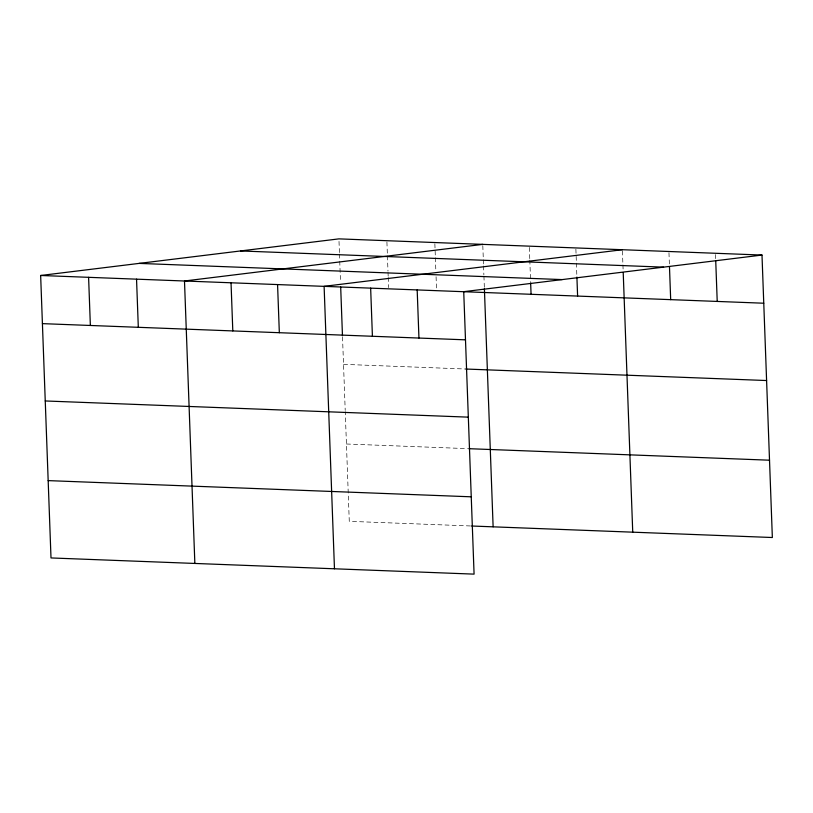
<?xml version="1.0" encoding="UTF-8"?>
<svg xmlns="http://www.w3.org/2000/svg" width="813" height="813" viewBox="0 0 813 813"><rect width="100%" height="100%" fill="white"/><g stroke="black" fill="none" stroke-linecap="round" stroke-linejoin="round"><path stroke-width="0.61" stroke-dasharray="4.07 3.05" d="M343.523 364.346L465.91 369.031M346.44 444L467.577 448.644M470.412 525.96L349.275 521.326L345.251 411.642M715.501 254.55L715.684 259.621M668.967 252.772L669.424 265.445M622.423 250.983L622.89 263.656M622.941 264.926L623.124 269.997M575.889 249.205L576.356 261.877M576.397 263.148L576.864 275.82M529.344 247.426L529.771 258.829M529.812 260.099L530.604 281.644M482.81 245.638L483.511 264.652M483.552 265.922L483.877 274.794M483.928 276.054L484.345 287.467M434.864 243.809L435.331 256.481M435.372 257.751L435.88 271.684M436.073 276.755L436.49 288.158M386.917 241.969L387.374 254.642M387.425 255.912L387.984 271.115M388.025 272.385L388.167 276.186M388.218 277.457L388.584 287.589M339.011 241.4L339.428 252.813M339.478 254.073L340.495 281.959M342.517 336.907L345.21 410.392"/><path stroke-width="1.22" d="M761.994 255.058L463.725 291.674L474.081 574.13L51.006 557.942L40.65 275.485L338.919 238.87L761.994 255.058L772.35 537.515L471.672 526.011M482.759 244.378L184.49 280.993L194.856 563.439M622.382 249.723L324.113 286.339L334.468 568.785M240.496 250.953L663.56 267.142M139.084 263.402L562.149 279.591M40.65 275.485L763.763 303.219M42.418 323.635L465.493 339.834M465.91 369.031L766.598 380.535M45.254 400.961L468.329 417.15M468.837 448.685L769.515 460.199M48.17 480.615L471.245 496.814M715.735 260.882L717.218 301.44M669.475 266.705L670.684 299.651M623.215 272.528L632.738 532.169M576.905 277.081L577.606 296.095M530.645 282.904L531.072 294.316M484.396 288.727L493.125 526.824M417.181 289.895L418.949 338.056M370.647 288.117L372.415 336.267M340.688 287.03L342.466 335.657M277.568 284.55L279.337 332.71M231.034 282.772L232.803 330.921M136.543 279.154L138.312 327.314M88.597 277.324L90.365 325.474"/></g></svg>
